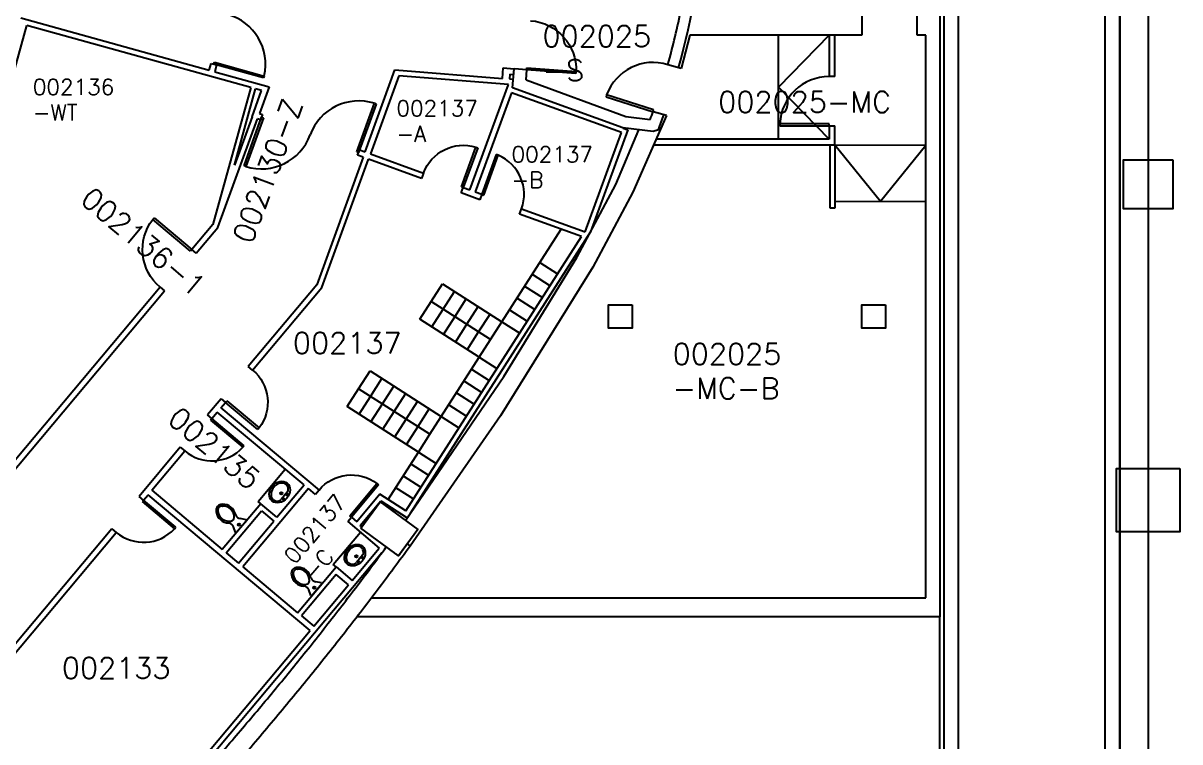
# Model space of a CAD drawing. Extents: x -1957 to 1822, y 4767 to 7331.
# Drawn here: x 836 to 1822, y 5885 to 6498 of the extents above; entities that cross this region are included whole.
import ezdxf

# ---------------------------------------------------------------- set-up
doc = ezdxf.new("R2010")
doc.units = 0
doc.header["$LTSCALE"] = 48
doc.header["$MEASUREMENT"] = 0
doc.layers.get('0').update_dxf_attribs({"linetype": 'CONTINUOUS'})
for name, color, linetype in [('ARDOOR', 7, 'CONTINUOUS'), ('ARDOORNO', 4, 'CONTINUOUS'), ('ARFURN', 1, 'CONTINUOUS'), ('ARROOMNO', 4, 'CONTINUOUS'), ('ARWALL', 7, 'CONTINUOUS'), ('COL', 14, 'CONTINUOUS'), ('EXDOOR', 8, 'CONTINUOUS'), ('EXWALL', 8, 'CONTINUOUS'), ('MILL', 1, 'CONTINUOUS'), ('MPFIXTURE', 3, 'CONTINUOUS')]:
    doc.layers.add(name, color=color, linetype=linetype)
doc.styles.add('ROMANS', font='romans.shx', dxfattribs={"height": 18})

# ---------------------------------------------------------------- blocks, each defined once
blk = doc.blocks.new('TLT-WALL')
for p, q in [((-7, 0), (7, 0)), ((-7, -0.75), (-7, 0)), ((-7, -0.75), (-4.5, -5.25)), ((7, -0.75), (4.5, -5.25)), ((7, -0.75), (7, 0))]:
    blk.add_line(p, q)
blk.add_circle((0, -2.75), 1)
for centre, radius, start, end in [((4.17, -17.29), 9.67, 128.70115, 221.62671), ((-9, -7.75), 5.15, 333.62223, 29.0546), ((0, -12.09), 3, 51.29885, 128.70115), ((-4.17, -17.29), 9.67, 318.37329, 51.29885), ((9, -7.75), 5.15, 150.9454, 206.37777), ((4.17, -17.29), 11.17, 141.80297, 221.62671), ((-6.18, -9.15), 2, 321.80297, 333.62223), ((-4.17, -17.29), 11.17, 318.37329, 38.19703), ((6.18, -9.15), 2, 206.37777, 218.19703), ((-5.67, -26.04), 2, 38.98795, 41.62671), ((0, -21.45), 5.3, 218.98795, 321.01205), ((-5.67, -26.04), 3.5, 38.98795, 41.62671), ((0, -21.45), 3.8, 218.98795, 321.01205), ((5.67, -26.04), 3.5, 138.37329, 141.01205), ((5.67, -26.04), 2, 138.37329, 141.01205)]:
    blk.add_arc(centre, radius, start, end)
blk = doc.blocks.new('SNK-OVL')
blk.add_line((-4.02, 3.25), (4.02, 3.25))
for centre, radius in [((-2.5, 4.5), 0.75), ((0, 0), 1), ((2.5, 4.5), 0.75)]:
    blk.add_circle(centre, radius)
for centre, start, end in [((-4.02, -0.75), 90, 137.92062), ((4.02, -0.75), 42.10121, 90)]:
    blk.add_arc(centre, 4, start, end)
blk.add_ellipse((0, -1.75), major_axis=(10, 0), ratio=0.8)
blk.add_open_spline([(-6.99, 1.93), (-7.38, 1.5), (-7.69, 1.05), (-8.28, -0.11), (-8.47, -0.82), (-8.53, -2.26), (-8.4, -2.98), (-7.83, -4.37), (-7.38, -5.05), (-6.18, -6.26), (-5.43, -6.8), (-3.72, -7.64), (-2.75, -7.95), (-0.74, -8.27), (0.31, -8.29), (2.35, -8.04), (3.33, -7.78), (5.1, -7), (5.89, -6.49), (7.17, -5.31), (7.66, -4.65), (8.32, -3.27), (8.49, -2.55), (8.5, -1.81), (8.5, -1.78), (8.5, -1.75), (8.5, -1.14), (8.39, -0.54), (7.91, 0.71), (7.52, 1.35), (6.99, 1.93)], degree=3, knots=[2.515773, 2.515773, 2.515773, 2.515773, 2.756182, 2.756182, 3.107509, 3.107509, 3.458835, 3.458835, 3.810162, 3.810162, 4.161488, 4.161488, 4.512815, 4.512815, 4.864141, 4.864141, 5.215468, 5.215468, 5.566794, 5.566794, 5.918121, 5.918121, 6.269447, 6.269447, 6.283185, 6.283185, 6.283185, 6.580082, 6.580082, 6.909232, 6.909232, 6.909232, 6.909232])
blk = doc.blocks.new('7-04-SDRS')
at = {"color": 0}
for p, q in [((86.25, 0), (86.25, 44)), ((86.25, 44), (88, 44)), ((88, 44), (88, 0)), ((0, -44), (0, 0)), ((0, 0), (1.75, 0)), ((1.75, 0), (1.75, -44)), ((88, 0), (86.25, 0)), ((1.75, -44), (0, -44))]:
    blk.add_line(p, q, dxfattribs=at)
for centre, start, end in [((88.06, -0.03), 92.3574, 179.96733), ((-0.06, 0.03), 272.3574, 359.96733)]:
    blk.add_arc(centre, 44.06, start, end, dxfattribs=at)
blk = doc.blocks.new('3-00-DR')
at = {"color": 0}
for p, q in [((0, 36), (0, 0)), ((1.75, 36), (0, 36)), ((1.75, 0), (1.75, 36)), ((0, 0), (1.75, 0))]:
    blk.add_line(p, q, dxfattribs=at)
blk.add_arc((-0.08, -0.03), 36.08, 0.04901, 87.09698, dxfattribs=at)
blk = doc.blocks.new('3-06-DR')
at = {"color": 0}
for p, q in [((0, 42), (0, 0)), ((1.75, 42), (0, 42)), ((1.75, 0), (1.75, 42)), ((0, 0), (1.75, 0))]:
    blk.add_line(p, q, dxfattribs=at)
blk.add_arc((-0.07, -0.03), 42.07, 0.03589, 87.52636, dxfattribs=at)

msp = doc.modelspace()

# ---------------------------------------------------------------- linework, layer by layer
at = {"layer": 'ARFURN'}
for p, q in [((1244.37, 6243.78), (1294.87, 6322.65)), ((1276.73, 6294.31), (1291.88, 6284.6)), ((1270.26, 6284.2), (1285.41, 6274.5)), ((1184.14, 6260.98), (1193.84, 6276.14)), ((1193.84, 6276.14), (1244.37, 6243.78)), ((1263.78, 6274.1), (1278.94, 6264.39)), ((1194.24, 6254.51), (1203.95, 6269.67)), ((1204.35, 6248.04), (1214.05, 6263.2)), ((1257.31, 6263.99), (1272.47, 6254.29)), ((1174.43, 6245.82), (1184.14, 6260.98)), ((1234.66, 6228.62), (1184.14, 6260.98)), ((1184.53, 6239.35), (1194.24, 6254.51)), ((1214.45, 6241.57), (1224.16, 6256.72)), ((1250.84, 6253.89), (1266, 6244.18)), ((1224.96, 6213.47), (1174.43, 6245.82)), ((1194.64, 6232.88), (1204.35, 6248.04)), ((1224.56, 6235.1), (1234.26, 6250.25)), ((1234.66, 6228.62), (1244.37, 6243.78)), ((1244.37, 6243.78), (1259.53, 6234.08)), ((1204.75, 6226.41), (1214.45, 6241.57)), ((1214.85, 6219.94), (1224.56, 6235.1)), ((1224.96, 6213.47), (1234.66, 6228.62)), ((1192.6, 6162.94), (1224.96, 6213.47)), ((1224.96, 6213.47), (1240.12, 6203.76)), ((1218.49, 6203.36), (1233.64, 6193.65)), ((1122.26, 6186.61), (1131.97, 6201.76)), ((1131.97, 6201.76), (1192.6, 6162.94)), ((1132.37, 6180.14), (1142.07, 6195.29)), ((1212.01, 6193.25), (1227.17, 6183.55)), ((1112.55, 6171.45), (1122.26, 6186.61)), ((1182.89, 6147.78), (1122.26, 6186.61)), ((1142.47, 6173.66), (1152.18, 6188.82)), ((1205.54, 6183.15), (1220.7, 6173.44)), ((1122.66, 6164.98), (1132.37, 6180.14)), ((1132.76, 6158.51), (1142.47, 6173.66)), ((1152.58, 6167.19), (1162.28, 6182.35)), ((1162.68, 6160.72), (1172.39, 6175.88)), ((1199.07, 6173.04), (1214.23, 6163.34)), ((1173.19, 6132.62), (1112.55, 6171.45)), ((1142.87, 6152.03), (1152.58, 6167.19)), ((1172.79, 6154.25), (1182.49, 6169.41)), ((1152.98, 6145.56), (1162.68, 6160.72)), ((1163.08, 6139.09), (1172.79, 6154.25)), ((1182.89, 6147.78), (1192.6, 6162.94)), ((1192.6, 6162.94), (1207.76, 6153.23)), ((1173.19, 6132.62), (1182.89, 6147.78)), ((1147.3, 6092.2), (1173.19, 6132.62)), ((1173.19, 6132.62), (1188.35, 6122.91)), ((1166.72, 6122.52), (1181.87, 6112.81)), ((1160.24, 6112.41), (1175.4, 6102.7)), ((1153.77, 6102.3), (1168.93, 6092.6))]:
    msp.add_line(p, q, dxfattribs=at)
at = {"layer": 'ARWALL'}
for p, q in [((834.18, 6502.81), (994.9, 6458.25)), ((813.32, 6402.48), (839.34, 6496.32)), ((1030.26, 6443.39), (839.34, 6496.32)), ((994.9, 6458.25), (996.5, 6464.04)), ((996.5, 6464.04), (1001.2, 6462.73)), ((1001.2, 6462.73), (999.6, 6456.95)), ((1244.85, 6451.31), (1245.54, 6460.17)), ((1245.54, 6460.17), (1254.73, 6459.45)), ((999.6, 6456.95), (1045.85, 6444.13)), ((1127.82, 6388.64), (1153.23, 6458.47)), ((1156.55, 6453.33), (1132.4, 6386.97)), ((1153.23, 6458.47), (1244.85, 6451.31)), ((1249.92, 6446.02), (1156.55, 6453.33)), ((1251.27, 6454.84), (1250.95, 6450.83)), ((1250.95, 6450.83), (1254.04, 6450.59)), ((1251.27, 6454.84), (1254.35, 6454.59)), ((1030.26, 6443.39), (997.87, 6326.54)), ((1016.38, 6377.41), (1034.36, 6442.25)), ((1031.36, 6418.56), (1039.47, 6440.84)), ((1039.47, 6440.84), (1034.36, 6442.25)), ((1045.85, 6444.13), (1037.61, 6421.47)), ((1217.09, 6356.15), (1249.92, 6446.02)), ((1252.49, 6438.86), (1221.67, 6354.48)), ((1346.23, 6405), (1252.49, 6438.86)), ((1037.61, 6421.47), (1040.42, 6420.44)), ((1040.42, 6420.44), (1038.71, 6415.88)), ((1002.15, 6324.07), (1035.94, 6416.89)), ((1031.36, 6418.56), (1016.38, 6377.41)), ((1038.71, 6415.88), (1035.94, 6416.89)), ((1315.33, 6320.39), (1346.23, 6405)), ((1347.83, 6408.94), (1351.69, 6407.54)), ((1121.41, 6385.79), (1123.1, 6390.37)), ((1123.1, 6390.37), (1127.82, 6388.64)), ((1126.15, 6384.06), (1086.57, 6275.33)), ((1090.86, 6272.85), (1130.73, 6382.39)), ((1126.15, 6384.06), (1121.41, 6385.79)), ((1130.72, 6382.39), (1130.73, 6382.4)), ((1130.73, 6382.39), (1130.72, 6382.39)), ((1130.73, 6382.39), (1130.72, 6382.39)), ((1130.73, 6382.4), (1130.73, 6382.39)), ((1130.73, 6382.39), (1130.73, 6382.4)), ((1175.95, 6365.93), (1130.73, 6382.39)), ((1132.39, 6386.98), (1132.4, 6386.97)), ((1132.4, 6386.97), (1177.62, 6370.51)), ((1177.62, 6370.51), (1175.95, 6365.93)), ((1209.78, 6353.62), (1211.45, 6358.2)), ((1225.64, 6347.85), (1209.78, 6353.62)), ((1211.45, 6358.2), (1217.09, 6356.15)), ((1221.67, 6354.48), (1227.31, 6352.43)), ((1227.31, 6352.43), (1225.64, 6347.85)), ((1259.47, 6335.53), (1261.14, 6340.11)), ((1312.21, 6316.34), (1259.47, 6335.53)), ((1261.14, 6340.11), (1315.33, 6320.39)), ((997.87, 6326.54), (980.06, 6305.33)), ((983.8, 6302.2), (1002.15, 6324.07)), ((983.8, 6302.2), (980.06, 6305.33)), ((953.07, 6273.16), (798.9, 6089.43)), ((953.07, 6273.16), (956.8, 6270.02)), ((1086.57, 6275.33), (1028.14, 6205.69)), ((1031.87, 6202.56), (1090.86, 6272.85)), ((802.64, 6086.3), (956.8, 6270.02)), ((1031.87, 6202.56), (1028.14, 6205.69)), ((1005, 6178.11), (993.39, 6164.28)), ((1004.88, 6170.38), (1008.73, 6174.98)), ((1005, 6178.11), (1008.73, 6174.98)), ((997.13, 6161.15), (993.39, 6164.28)), ((997.13, 6161.15), (1001.74, 6166.65)), ((1075.74, 6104.56), (1001.74, 6166.65)), ((1004.88, 6170.38), (1088.5, 6100.22)), ((970.25, 6136.7), (935.1, 6094.81)), ((945.82, 6100), (973.99, 6133.57)), ((970.25, 6136.7), (973.99, 6133.57)), ((1052.6, 6076.98), (1075.74, 6104.56)), ((938.83, 6091.67), (935.1, 6094.81)), ((938.83, 6091.67), (942.69, 6096.27)), ((1080.85, 5980.34), (942.69, 6096.27)), ((945.82, 6100), (1006.03, 6049.48)), ((1079.48, 6101.42), (1023.55, 6034.78)), ((1085.37, 6096.48), (1079.48, 6101.42)), ((1088.5, 6100.22), (1085.37, 6096.48)), ((1140.35, 6096.65), (1120.68, 6073.21)), ((1162.46, 6082.49), (1140.35, 6096.65)), ((1038.81, 6088.55), (1006.03, 6049.48)), ((1052.6, 6076.98), (1038.81, 6088.55)), ((1123.54, 6070), (1141.2, 6091.06)), ((1141.2, 6091.06), (1163.75, 6076.62)), ((1009.29, 6046.75), (1039.34, 6082.56)), ((1039.34, 6082.56), (1049.87, 6073.72)), ((1112.94, 6073.34), (1116.08, 6077.08)), ((1116.08, 6077.08), (1120.68, 6073.21)), ((1163.75, 6076.62), (1166.04, 6080.2)), ((911.96, 6067.23), (809.56, 5945.19)), ((911.96, 6067.23), (915.69, 6064.09)), ((1019.82, 6037.91), (1049.87, 6073.72)), ((1112.94, 6073.34), (1139.89, 6050.73)), ((1124.92, 6068.84), (1123.54, 6070)), ((812.74, 5941.4), (915.69, 6064.09)), ((1142.08, 6046.73), (921.91, 5784.34)), ((1009.29, 6046.75), (1019.82, 6037.91)), ((1116.75, 6023.15), (1139.89, 6050.73)), ((1023.55, 6034.78), (1070.18, 5995.66)), ((1070.18, 5995.66), (1102.96, 6034.72)), ((1103.08, 6028.26), (1073.43, 5992.92)), ((1102.96, 6034.72), (1116.75, 6023.15)), ((1113.62, 6019.42), (1103.08, 6028.26)), ((1083.97, 5984.09), (1113.62, 6019.42)), ((1073.43, 5992.92), (1083.97, 5984.09)), ((921.39, 5790.33), (1080.83, 5980.35))]:
    msp.add_line(p, q, dxfattribs=at)
for points in [[(1351.69, 6407.54), (1319.86, 6320.41)], [(1162.46, 6082.49), (1312.21, 6316.34)], [(1319.84, 6320.38), (1166.04, 6080.2)]]:
    msp.add_lwpolyline(points, dxfattribs=at)
at = {"layer": 'COL', "flags": 128}
for points in [[(1816.33, 6381.92), (1816.33, 6339.92), (1774.33, 6339.92), (1774.33, 6381.92), (1816.33, 6381.92)], [(1355.33, 6258.24), (1355.33, 6238.24), (1335.33, 6238.24), (1335.33, 6258.24), (1355.33, 6258.24)], [(1355.33, 6258.24), (1355.33, 6238.24), (1335.33, 6238.24), (1335.33, 6258.24), (1355.33, 6258.24)], [(1355.33, 6258.24), (1355.33, 6238.24), (1335.33, 6238.24), (1335.33, 6258.24), (1355.33, 6258.24)], [(1571.33, 6258.24), (1571.33, 6238.24), (1551.33, 6238.24), (1551.33, 6258.24), (1571.33, 6258.24)], [(1571.33, 6258.24), (1571.33, 6238.24), (1551.33, 6238.24), (1551.33, 6258.24), (1571.33, 6258.24)], [(1571.33, 6258.24), (1571.33, 6238.24), (1551.33, 6238.24), (1551.33, 6258.24), (1571.33, 6258.24)], [(1822.33, 6118.55), (1822.33, 6064.55), (1768.33, 6064.55), (1768.33, 6118.55), (1822.33, 6118.55)], [(1124.03, 6067.63), (1140.53, 6090.25), (1172.85, 6066.69), (1156.36, 6044.06), (1124.03, 6067.63)], [(1124.03, 6067.63), (1140.53, 6090.25), (1172.85, 6066.69), (1156.36, 6044.06), (1124.03, 6067.63)]]:
    msp.add_lwpolyline(points, dxfattribs=at)
at = {"layer": 'EXWALL'}
for p, q in [((1795.33, 7312.55), (1795.33, 5289.55)), ((1771.33, 5265.55), (1771.33, 7303.55)), ((1758.74, 4929.55), (1758.74, 6891.49)), ((1770.74, 6891.49), (1770.74, 4929.55)), ((1617.75, 6823.87), (1617.74, 5992.25)), ((1633.33, 6825.26), (1633.33, 4829.86)), ((1621.33, 4822.93), (1621.33, 6820.29)), ((1551.33, 6504.24), (1551.33, 6488.24)), ((1598.32, 6488.24), (1598.33, 6504.24)), ((1404.67, 6488.24), (1397.34, 6459.58)), ((1551.33, 6488.24), (1404.67, 6488.24)), ((1480.21, 6399.43), (1480.31, 6488.24)), ((1523.44, 6488.24), (1480.26, 6443.84)), ((1523.44, 6488.24), (1523.4, 6452.76)), ((1528.27, 6452.75), (1528.31, 6488.24)), ((1605.74, 6488.24), (1598.32, 6488.24)), ((1605.74, 6008.24), (1605.74, 6488.24)), ((1253.46, 6443.23), (1254.73, 6459.45)), ((1265.62, 6458.6), (1254.73, 6459.45)), ((1397.34, 6459.58), (1385.82, 6462.93)), ((1264.95, 6449.97), (1265.62, 6458.6)), ((1264.95, 6449.97), (1349.94, 6418.76)), ((1528.27, 6452.75), (1523.4, 6452.76)), ((1347.6, 6408.97), (1253.46, 6443.23)), ((1480.26, 6443.84), (1523.33, 6399.38)), ((1384.77, 6419.51), (1355.97, 6354.13)), ((1384.77, 6419.51), (1373.23, 6422.87)), ((1349.94, 6418.76), (1370.88, 6416.24)), ((1523.35, 6410.76), (1523.33, 6399.38)), ((1523.35, 6410.76), (1528.22, 6410.75)), ((1528.2, 6394.49), (1528.22, 6410.75)), ((1341.48, 6360.91), (1361.18, 6407.34)), ((1373.25, 6405.89), (1347.6, 6408.97)), ((1347.83, 6408.94), (1347.6, 6408.97)), ((1377.81, 6407.52), (1373.25, 6405.89)), ((1373.83, 6394.68), (1524.2, 6394.5)), ((1523.33, 6399.38), (1375.98, 6399.55)), ((1524.14, 6340.5), (1524.2, 6394.5)), ((1524.2, 6394.5), (1528.2, 6394.49)), ((1528.2, 6394.49), (1528.14, 6340.49)), ((1528.2, 6394.49), (1605.74, 6394.4)), ((1528.2, 6394.49), (1567.15, 6346.45)), ((1567.15, 6346.45), (1605.74, 6394.4)), ((1308.14, 6298.46), (1341.48, 6360.91)), ((1355.97, 6354.13), (1321.86, 6290.24)), ((1528.15, 6346.49), (1605.74, 6346.4)), ((1528.14, 6340.49), (1524.14, 6340.5)), ((1246, 6197.14), (1308.14, 6298.46)), ((1321.86, 6290.24), (1243.26, 6163.59)), ((1162.32, 6074.37), (1246, 6197.14)), ((1243.26, 6163.59), (1166.23, 6052.5)), ((1133.34, 6008.24), (1605.74, 6008.24)), ((1617.74, 6008.24), (1617.74, 6008.24)), ((1617.74, 5992.24), (1121.08, 5992.24)), ((1617.74, 5992.25), (1617.74, 5992.24)), ((1617.74, 4820.87), (1617.74, 5992.24)), ((1617.74, 5992.24), (1617.74, 5992.24))]:
    msp.add_line(p, q, dxfattribs=at)
for centre, radius, start, end in [((736.12, 6644.9), 684.2, 344.3456, 6.63839), ((736.89, 6644.81), 673.94, 344.34305, 348.55806), ((736.89, 6644.81), 673.94, 340.17435, 340.77177), ((736.12, 6644.9), 684.2, 339.69934, 340.82793)]:
    msp.add_arc(centre, radius, start, end, dxfattribs=at)
for points, weights in [([(920.48, 5783.14), (1041.63, 5910.34), (1145.84, 6051.74)], [1, 0.998016694916, 1]), ([(1166.23, 6052.5), (1054.55, 5899.49), (923.26, 5762.94)], [1, 0.99771272513, 1])]:
    msp.add_rational_spline(points, weights, degree=2, dxfattribs=at)
for points in [[(1145.84, 6051.74), (1151.1, 6047.9), (1156.36, 6044.06)], [(1156.36, 6044.06), (1160.14, 6049.25), (1163.92, 6054.44)], [(1163.92, 6054.44), (1165.08, 6053.47), (1166.23, 6052.5)]]:
    msp.add_open_spline(points, degree=2, dxfattribs=at)
at = {"layer": 'MILL'}
for p, q in [((1036.51, 6090.5), (1059.66, 6118.06)), ((1038.81, 6088.55), (1036.51, 6090.5)), ((1100.66, 6036.66), (1123.81, 6064.23)), ((1102.97, 6034.73), (1100.66, 6036.66))]:
    msp.add_line(p, q, dxfattribs=at)

# ---------------------------------------------------------------- block references
at = {"layer": 'ARDOOR'}
for name, p, rotation in [('7-04-SDRS', (998.85, 6463.38), 74.50347269401568), ('7-04-SDRS', (1039.57, 6418.16), 340.0101303633346), ('3-00-DR', (1227.31, 6352.43), 340.0000000000006), ('3-00-DR', (997.13, 6161.15), 229.9999999999996), ('3-00-DR', (938.83, 6091.67), 230.0000000000037)]:
    msp.add_blockref(name, p, dxfattribs=dict(at, rotation=rotation))
at = {"layer": 'ARDOOR', "xscale": -1}
for name, p, rotation in [('3-00-DR', (1211.45, 6358.2), 340.0073823340431), ('3-06-DR', (980.06, 6305.33), 49.99999999999423), ('3-00-DR', (1008.73, 6174.98), 229.9999999998438), ('3-00-DR', (1116.08, 6077.08), 319.9999999998581)]:
    msp.add_blockref(name, p, dxfattribs=dict(at, rotation=rotation))
at = {"layer": 'EXDOOR', "xscale": -1, "rotation": 265.5380582129822}
msp.add_blockref('3-06-DR', (1265.62, 6458.6), dxfattribs=at)
at = {"layer": 'EXDOOR'}
for p, rotation in [((1373.23, 6422.87), 72.5578220559939), ((1523.35, 6410.76), 89.93189068571279)]:
    msp.add_blockref('3-06-DR', p, dxfattribs=dict(at, rotation=rotation))
at = {"layer": 'MPFIXTURE'}
for name, p, rotation in [('SNK-OVL', (1056.27, 6097.41), 229.9999999999735), ('TLT-WALL', (1022.42, 6069.01), 229.9999999999731), ('SNK-OVL', (1120.42, 6043.57), 230.0000000000102), ('TLT-WALL', (1086.57, 6015.19), 229.9999999999724)]:
    msp.add_blockref(name, p, dxfattribs=dict(at, rotation=rotation))

# ---------------------------------------------------------------- texts
at = {"layer": 'ARDOORNO', "style": 'ROMANS'}
msp.add_text('002136-1', height=18, rotation=320, dxfattribs=at).set_placement((883.83, 6346.05))
at = {"layer": 'ARROOMNO', "style": 'ROMANS'}
for s, height, p in [('002025', 18, (1278.99, 6478.25)), ('-S', 18, (1278.99, 6449.11)), ('002136', 13.5, (844.53, 6437.23)), ('002025-MC', 18, (1428.79, 6422.11)), ('002137', 13.5, (1154.49, 6419.06)), ('-WT', 13.5, (844.53, 6415.37)), ('-A', 13.5, (1154.49, 6397.2)), ('002137', 13.5, (1252.61, 6379.83)), ('-B', 13.5, (1252.61, 6357.98)), ('002137', 18, (1066.25, 6216.65)), ('002025', 18, (1389.98, 6207.19)), ('-MC-B', 18, (1389.98, 6178.05)), ('002133', 18, (869.26, 5939.56))]:
    msp.add_text(s, height=height, dxfattribs=at).set_placement(p)
for s, height, rotation, p in [('002130-Z', 18, 70, (1031.26, 6309.29)), ('002135', 18, 319.97, (958.09, 6158.72)), ('002137', 13.5, 50, (1067.77, 6036.07)), ('-C', 13.5, 50, (1084.51, 6022.02))]:
    msp.add_text(s, height=height, rotation=rotation, dxfattribs=at).set_placement(p)

doc.saveas('drawing.dxf')
